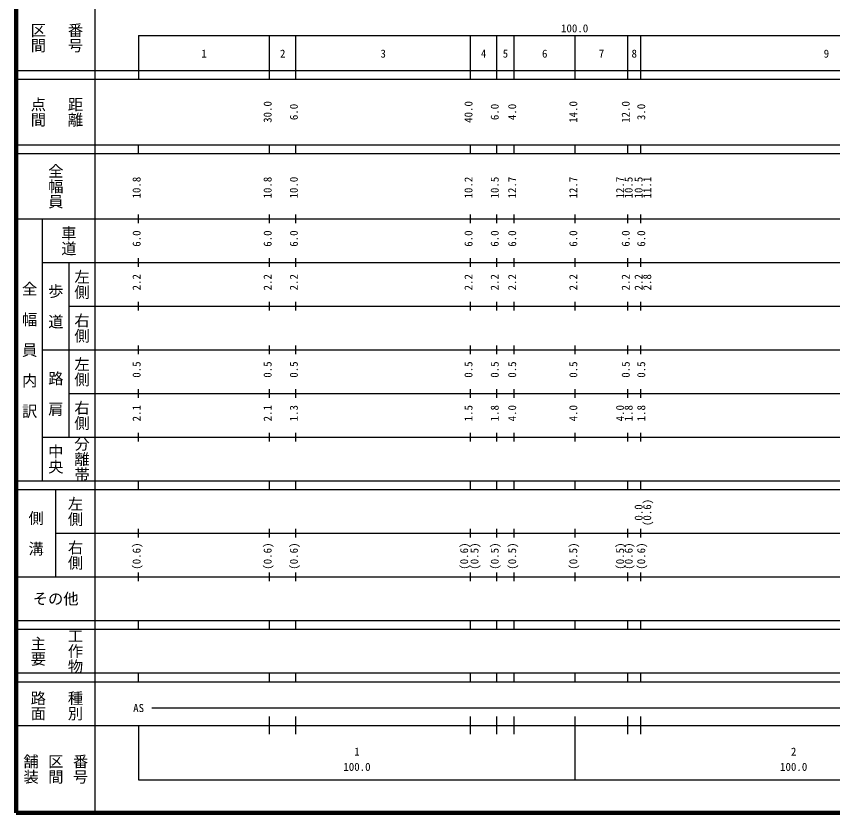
# Model space of a CAD drawing. Units: millimetres on the paper, enlarged 1000 times. Extents: x 40000 to 680000, y 20000 to 380000.
# Drawn here: x 40000 to 226933, y 20000 to 202409 of the extents above; entities that cross this region are included whole.
import ezdxf
from ezdxf.enums import TextEntityAlignment as Align

# ---------------------------------------------------------------- set-up
doc = ezdxf.new("R2010")
doc.units = ezdxf.units.MM
doc.header["$LTSCALE"] = 1000
doc.layers.add('M-TTL', color=2, linetype='Continuous', lineweight=140)
doc.layers.add('M-TTL-BAND', color=7, linetype='Continuous', lineweight=25)
doc.styles.add('@ＭＳ ゴシック', font='')
doc.styles.add('ＭＳ ゴシック', font='')
doc.styles.get('@ＭＳ ゴシック').set_extended_font_data('@MS Gothic')
doc.styles.get('ＭＳ ゴシック').set_extended_font_data('MS Gothic')

msp = doc.modelspace()

# ---------------------------------------------------------------- linework, layer by layer
at = {"layer": 'M-TTL'}
for p, q in [((40000, 380000), (40000, 20000)), ((40000, 20000), (680000, 20000))]:
    msp.add_line(p, q, dxfattribs=at)
at = {"layer": 'M-TTL-BAND'}
for p, q in [((58000, 370000), (58000, 20000)), ((68000, 198000), (579000, 198000)), ((68000, 198000), (68000, 188000)), ((98000, 188000), (98000, 198000)), ((104000, 188000), (104000, 198000)), ((144000, 188000), (144000, 198000)), ((150000, 188000), (150000, 198000)), ((154000, 188000), (154000, 198000)), ((168000, 188000), (168000, 198000)), ((180000, 188000), (180000, 198000)), ((183000, 188000), (183000, 198000)), ((40000, 190000), (579000, 190000)), ((40000, 188000), (579000, 188000)), ((40000, 173000), (579000, 173000)), ((68000, 171000), (68000, 173000)), ((98000, 171000), (98000, 173000)), ((104000, 171000), (104000, 173000)), ((144000, 171000), (144000, 173000)), ((150000, 171000), (150000, 173000)), ((154000, 171000), (154000, 173000)), ((168000, 171000), (168000, 173000)), ((180000, 171000), (180000, 173000)), ((183000, 171000), (183000, 173000)), ((40000, 171000), (579000, 171000)), ((40000, 156000), (579000, 156000)), ((46000, 96000), (46000, 156000)), ((68000, 155000), (68000, 157000)), ((98000, 155000), (98000, 157000)), ((104000, 155000), (104000, 157000)), ((144000, 155000), (144000, 157000)), ((150000, 155000), (150000, 157000)), ((154000, 155000), (154000, 157000)), ((168000, 155000), (168000, 157000)), ((180000, 155000), (180000, 157000)), ((183000, 155000), (183000, 157000)), ((46000, 146000), (579000, 146000)), ((52000, 146000), (52000, 106000)), ((68000, 145000), (68000, 147000)), ((98000, 145000), (98000, 147000)), ((104000, 145000), (104000, 147000)), ((144000, 145000), (144000, 147000)), ((150000, 145000), (150000, 147000)), ((154000, 145000), (154000, 147000)), ((168000, 145000), (168000, 147000)), ((180000, 145000), (180000, 147000)), ((183000, 145000), (183000, 147000)), ((68000, 135000), (68000, 137000)), ((98000, 135000), (98000, 137000)), ((104000, 135000), (104000, 137000)), ((144000, 135000), (144000, 137000)), ((150000, 135000), (150000, 137000)), ((154000, 135000), (154000, 137000)), ((168000, 135000), (168000, 137000)), ((180000, 135000), (180000, 137000)), ((183000, 135000), (183000, 137000)), ((52000, 136000), (579000, 136000)), ((46000, 126000), (579000, 126000)), ((68000, 125000), (68000, 127000)), ((98000, 125000), (98000, 127000)), ((104000, 125000), (104000, 127000)), ((144000, 125000), (144000, 127000)), ((150000, 125000), (150000, 127000)), ((154000, 125000), (154000, 127000)), ((168000, 125000), (168000, 127000)), ((180000, 125000), (180000, 127000)), ((183000, 125000), (183000, 127000)), ((52000, 116000), (579000, 116000)), ((68000, 115000), (68000, 117000)), ((98000, 115000), (98000, 117000)), ((104000, 115000), (104000, 117000)), ((144000, 115000), (144000, 117000)), ((150000, 115000), (150000, 117000)), ((154000, 115000), (154000, 117000)), ((168000, 115000), (168000, 117000)), ((180000, 115000), (180000, 117000)), ((183000, 115000), (183000, 117000)), ((68000, 105000), (68000, 107000)), ((98000, 105000), (98000, 107000)), ((104000, 105000), (104000, 107000)), ((144000, 105000), (144000, 107000)), ((150000, 105000), (150000, 107000)), ((154000, 105000), (154000, 107000)), ((168000, 105000), (168000, 107000)), ((180000, 105000), (180000, 107000)), ((183000, 105000), (183000, 107000)), ((46000, 106000), (579000, 106000)), ((40000, 96000), (579000, 96000)), ((68000, 94000), (68000, 96000)), ((98000, 94000), (98000, 96000)), ((104000, 94000), (104000, 96000)), ((144000, 94000), (144000, 96000)), ((150000, 94000), (150000, 96000)), ((154000, 94000), (154000, 96000)), ((168000, 94000), (168000, 96000)), ((180000, 94000), (180000, 96000)), ((183000, 94000), (183000, 96000)), ((40000, 94000), (579000, 94000)), ((49000, 94000), (49000, 74000)), ((68000, 83000), (68000, 85000)), ((98000, 83000), (98000, 85000)), ((104000, 83000), (104000, 85000)), ((144000, 83000), (144000, 85000)), ((150000, 83000), (150000, 85000)), ((154000, 83000), (154000, 85000)), ((168000, 83000), (168000, 85000)), ((180000, 83000), (180000, 85000)), ((183000, 83000), (183000, 85000)), ((49000, 84000), (579000, 84000)), ((68000, 73000), (68000, 75000)), ((98000, 73000), (98000, 75000)), ((104000, 73000), (104000, 75000)), ((144000, 73000), (144000, 75000)), ((150000, 73000), (150000, 75000)), ((154000, 73000), (154000, 75000)), ((168000, 73000), (168000, 75000)), ((180000, 73000), (180000, 75000)), ((183000, 73000), (183000, 75000)), ((40000, 74000), (579000, 74000)), ((40000, 64000), (579000, 64000)), ((68000, 62000), (68000, 64000)), ((98000, 62000), (98000, 64000)), ((104000, 62000), (104000, 64000)), ((144000, 62000), (144000, 64000)), ((150000, 62000), (150000, 64000)), ((154000, 62000), (154000, 64000)), ((168000, 62000), (168000, 64000)), ((180000, 62000), (180000, 64000)), ((183000, 62000), (183000, 64000)), ((40000, 62000), (579000, 62000)), ((40000, 52000), (579000, 52000)), ((68000, 50000), (68000, 52000)), ((98000, 50000), (98000, 52000)), ((104000, 50000), (104000, 52000)), ((144000, 50000), (144000, 52000)), ((150000, 50000), (150000, 52000)), ((154000, 50000), (154000, 52000)), ((168000, 50000), (168000, 52000)), ((180000, 50000), (180000, 52000)), ((183000, 50000), (183000, 52000)), ((40000, 50000), (579000, 50000)), ((71000, 44000), (565000, 44000)), ((98000, 38000), (98000, 42000)), ((104000, 38000), (104000, 42000)), ((144000, 38000), (144000, 42000)), ((150000, 38000), (150000, 42000)), ((154000, 38000), (154000, 42000)), ((168000, 27500), (168000, 42000)), ((180000, 38000), (180000, 42000)), ((183000, 38000), (183000, 42000)), ((40000, 40000), (579000, 40000)), ((68000, 40000), (68000, 27500)), ((68000, 27500), (579000, 27500))]:
    msp.add_line(p, q, dxfattribs=at)

# ---------------------------------------------------------------- texts
at = {"layer": 'M-TTL-BAND', "style": '@ＭＳ ゴシック'}
for s, p in [('区間', (45000, 197500)), ('番号', (53500, 197500)), ('点間', (45000, 180500)), ('距離', (53500, 180500)), ('全幅員', (49000, 163500)), ('車道', (52000, 151000)), ('左側', (55000, 141000)), ('全\u3000幅\u3000員\u3000内\u3000訳', (43000, 126000)), ('歩\u3000道', (49000, 136000)), ('右側', (55000, 131000)), ('左側', (55000, 121000)), ('路\u3000肩', (49000, 116000)), ('右側', (55000, 111000)), ('分離帯', (55000, 101000)), ('中央', (49000, 101000)), ('左側', (53500, 89000)), ('側\u3000溝', (44500, 84000)), ('右側', (53500, 79000)), ('工作物', (53500, 57000)), ('主要', (45000, 57000)), ('路面', (45000, 44500)), ('種別', (53500, 44500)), ('舗装', (43333, 30000)), ('区間', (49000, 30000)), ('番号', (54667, 30000))]:
    msp.add_text(s, height=2566, rotation=270, dxfattribs=at).set_placement(p, align=Align.MIDDLE_CENTER)
at = {"layer": 'M-TTL-BAND', "style": 'ＭＳ ゴシック'}
for s, p in [('100.0', (167844, 198195)), ('1', (83000, 192405)), ('2', (101000, 192405)), ('3', (124000, 192405)), ('4', (147000, 192405)), ('5', (152000, 192405)), ('6', (161000, 192405)), ('7', (174000, 192405)), ('8', (181500, 192405)), ('9', (225500, 192405)), ('AS', (68000, 42500)), ('1', (118000, 32523)), ('2', (218000, 32523)), ('100.0', (118000, 29033)), ('100.0', (218000, 29033))]:
    msp.add_text(s, height=1833, dxfattribs=at).set_placement(p, align=Align.BOTTOM_CENTER)
for s, p in [('30.0', (99000, 180500)), ('6.0', (105000, 180500)), ('40.0', (145000, 180500)), ('6.0', (151000, 180500)), ('4.0', (155000, 180500)), ('14.0', (169000, 180500)), ('12.0', (181000, 180500)), ('3.0', (184554, 180500)), ('10.8', (69000, 163174)), ('10.8', (99000, 163174)), ('10.0', (105000, 163174)), ('10.2', (145000, 163174)), ('10.5', (151000, 163174)), ('12.7', (155000, 163174)), ('12.7', (169000, 163174)), ('12.7', (179711, 163174)), ('10.5', (181667, 163174)), ('10.5', (183956, 163174)), ('11.1', (185924, 163174)), ('6.0', (69000, 151500)), ('6.0', (99000, 151500)), ('6.0', (105000, 151500)), ('6.0', (145000, 151500)), ('6.0', (151000, 151500)), ('6.0', (155000, 151500)), ('6.0', (169000, 151500)), ('6.0', (181000, 151500)), ('6.0', (184554, 151500)), ('2.2', (69000, 141500)), ('2.2', (99000, 141500)), ('2.2', (105000, 141500)), ('2.2', (145000, 141500)), ('2.2', (151000, 141500)), ('2.2', (155000, 141500)), ('2.2', (169000, 141500)), ('2.2', (181000, 141500)), ('2.2', (183956, 141500)), ('2.8', (185924, 141500)), ('0.5', (69000, 121500)), ('0.5', (99000, 121500)), ('0.5', (105000, 121500)), ('0.5', (145000, 121500)), ('0.5', (151000, 121500)), ('0.5', (155000, 121500)), ('0.5', (169000, 121500)), ('0.5', (181000, 121500)), ('0.5', (184554, 121500)), ('2.1', (69000, 111500)), ('2.1', (99000, 111500)), ('1.3', (105000, 111500)), ('1.5', (145000, 111500)), ('1.8', (151000, 111500)), ('4.0', (155000, 111500)), ('4.0', (169000, 111500)), ('4.0', (179711, 111500)), ('1.8', (181667, 111500)), ('1.8', (184554, 111500)), ('0.0', (183956, 88764)), ('(0.6)', (185924, 88764)), ('(0.6)', (69000, 78764)), ('(0.6)', (99000, 78764)), ('(0.6)', (105000, 78764)), ('(0.6)', (144000, 78764)), ('(0.5)', (146370, 78764)), ('(0.5)', (151000, 78764)), ('(0.5)', (155000, 78764)), ('(0.5)', (169000, 78764)), ('(0.5)', (179711, 78764)), ('(0.6)', (181667, 78764)), ('(0.6)', (184554, 78764))]:
    msp.add_text(s, height=1833, rotation=90, dxfattribs=at).set_placement(p, align=Align.BOTTOM_CENTER)
msp.add_text('その他', height=2566, dxfattribs=at).set_placement((49000, 69000), align=Align.MIDDLE_CENTER)

doc.saveas('drawing.dxf')
